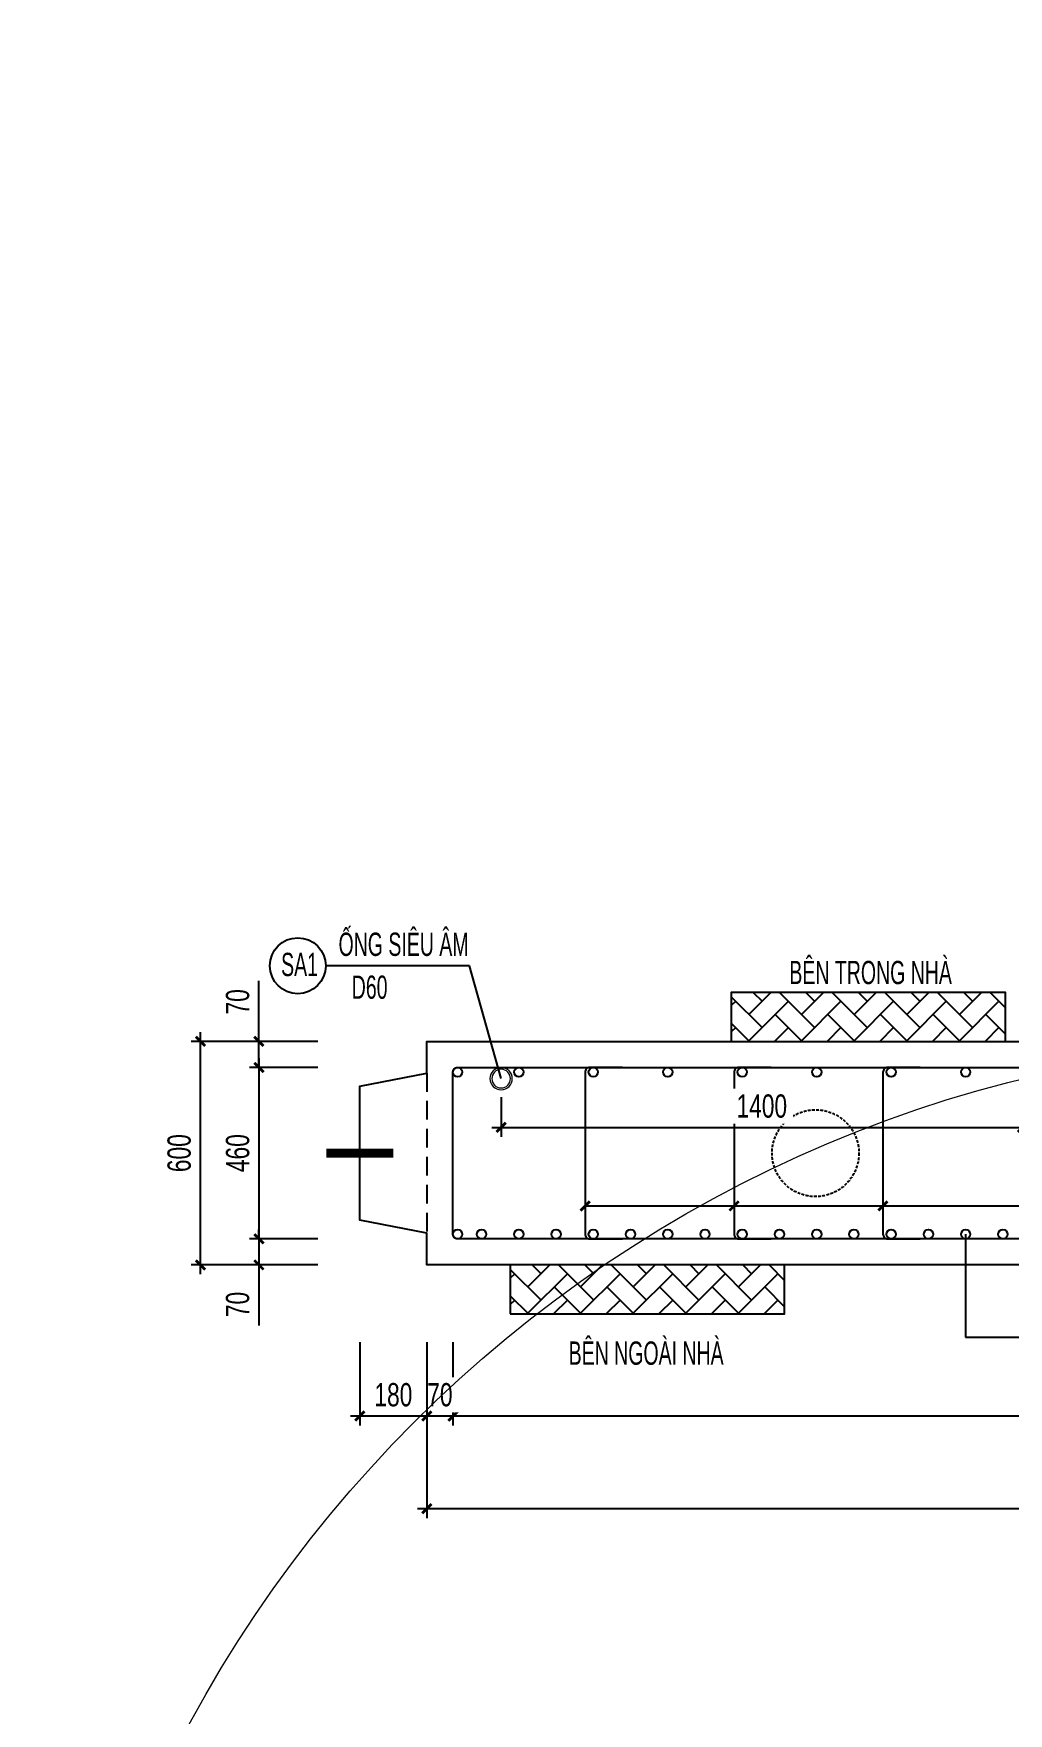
# Model space of a CAD drawing. Header units: millimetres. Extents: x -147841 to 368790, y -162721 to 84261.
# Drawn here: x 279706 to 282325, y -102328 to -97820 of the extents above; entities that cross this region are included whole.
import ezdxf
from ezdxf.enums import TextEntityAlignment as Align

# ---------------------------------------------------------------- set-up
doc = ezdxf.new("R2010")
doc.units = ezdxf.units.MM
doc.header["$LTSCALE"] = 1000
doc.header["$MEASUREMENT"] = 0
doc.header["$PDMODE"] = 1
doc.header["$PDSIZE"] = -10
doc.linetypes.add('DASHED', pattern=[0.75, 0.5, -0.25])
doc.linetypes.add('HIDDEN', pattern=[0.375, 0.25, -0.125])
doc.layers.get('0').update_dxf_attribs({"linetype": 'CONTINUOUS', "lineweight": 18})
doc.layers.get('DEFPOINTS').update_dxf_attribs({"color": 5, "linetype": 'CONTINUOUS', "lineweight": 18})
for name, color, linetype, lineweight in [('0-THAY', 7, 'CONTINUOUS', 18), ('ccu11-Dim', 8, 'CONTINUOUS', 18), ('DIM', 8, 'CONTINUOUS', 18)]:
    doc.layers.add(name, color=color, linetype=linetype, lineweight=lineweight)
for name, color, linetype in [('ccu11-Hatch', 250, 'CONTINUOUS'), ('ccu11-Khuat', 9, 'DASHED'), ('ccu11-Manh', 8, 'CONTINUOUS'), ('ccu11-Thep', 4, 'CONTINUOUS'), ('ccu11-Thepdai', 6, 'CONTINUOUS'), ('KC-Cotthep', 8, 'CONTINUOUS'), ('KC-Dim', 8, 'CONTINUOUS'), ('KC-Text', 31, 'CONTINUOUS'), ('KC-Thay', 7, 'CONTINUOUS'), ('KC-Thep', 4, 'CONTINUOUS')]:
    doc.layers.add(name, color=color, linetype=linetype)
doc.styles.add('ARIAL', font='arial.ttf', dxfattribs={"width": 0.7})
doc.styles.add('ccu11-dim', font='vnsimli.shx', dxfattribs={"width": 0.65, "bigfont": 'bigfont.shx'})
doc.dimstyles.new('2.5-25', dxfattribs={"dimscale": 25, "dimtxt": 2.5, "dimasz": 1, "dimexe": 1, "dimexo": 2, "dimgap": 1, "dimtad": 1, "dimdec": 1, "dimrnd": 5, "dimdsep": 46, "dimtxsty": 'ARIAL', "dimblk": 'ARCHTICK', "dimcen": -1, "dimdle": 1, "dimclrd": 256, "dimclre": 256, "dimclrt": 3, "dimadec": 0, "dimazin": 2, "dimtfac": 0.1, "dimtdec": 1, "dimtmove": 0, "dimatfit": 1, "dimldrblk": 'ARCHTICK', "dimfxl": 1, "dimtvp": 0.833333, "dimtfill": 1, "dimtolj": 1, "dimtzin": 12, "dimarcsym": 0})
doc.dimstyles.new('ccu11-100x4', dxfattribs={"dimscale": 100, "dimtxt": 2.5, "dimasz": 1, "dimexe": 1, "dimexo": 2, "dimgap": 1, "dimtad": 1, "dimdec": 0, "dimlfac": 0.25, "dimdsep": 46, "dimtxsty": 'ccu11-dim', "dimblk": 'ARCHTICK', "dimcen": -1, "dimdle": 1, "dimclrd": 256, "dimclre": 256, "dimclrt": 31, "dimadec": 0, "dimazin": 2, "dimtfac": 0.1, "dimtdec": 0, "dimtmove": 0, "dimatfit": 1, "dimldrblk": 'ARCHTICK', "dimfxl": 1, "dimtvp": 0.833333, "dimtolj": 1, "dimtzin": 12, "dimarcsym": 0})

# ---------------------------------------------------------------- blocks, each defined once
blk = doc.blocks.new('_ARCHTICK')
at = {"color": 0, "linetype": 'ByBlock', "const_width": 0.3}
blk.add_lwpolyline([(-0.5, -0.5), (0.5, 0.5)], dxfattribs=at)
blk = doc.blocks.new('*D596')
at = {"layer": 'DEFPOINTS', "color": 0, "linetype": 'ByBlock', "ltscale": 30, "transparency": 16777216}
for p in [(280832.7, -101281.1), (286012.7, -101281.1), (280832.7, -101529.9)]:
    blk.add_point(p, dxfattribs=at)
at = {"layer": 'KC-Dim', "linetype": 'ByBlock', "lineweight": -2, "ltscale": 30, "transparency": 16777216}
for p, q in [((280832.7, -101331.1), (280832.7, -101554.9)), ((286012.7, -101331.1), (286012.7, -101554.9)), ((286037.7, -101529.9), (280807.7, -101529.9))]:
    blk.add_line(p, q, dxfattribs=at)
at = {"layer": 'KC-Dim', "linetype": 'ByBlock', "lineweight": -2, "ltscale": 30, "transparency": 16777216, "xscale": 25, "yscale": 25, "zscale": 25, "rotation": 180}
blk.add_blockref('_ARCHTICK', (280832.7, -101529.9), dxfattribs=at)
at = {"layer": 'KC-Dim', "linetype": 'ByBlock', "lineweight": -2, "ltscale": 30, "transparency": 16777216, "xscale": 25, "yscale": 25, "zscale": 25}
blk.add_blockref('_ARCHTICK', (286012.7, -101529.9), dxfattribs=at)
at = {"layer": 'KC-Dim', "color": 3, "linetype": 'ByBlock', "ltscale": 30, "transparency": 16777216, "insert": (283422.7, -101472.9), "char_height": 62.5, "attachment_point": 5, "style": 'ARIAL', "bg_fill": 3, "box_fill_scale": 1.25, "bg_fill_color": 256, "bg_fill_true_color": 13158600, "bg_fill_transparency": 0}
blk.add_mtext('\\A1;5180', dxfattribs=at)
blk = doc.blocks.new('*D597')
at = {"layer": 'DEFPOINTS', "color": 0, "linetype": 'ByBlock', "ltscale": 30, "transparency": 16777216}
for p in [(280762.7, -101281.1), (286362.7, -101281.1), (280762.7, -101778.4)]:
    blk.add_point(p, dxfattribs=at)
at = {"layer": 'KC-Dim', "linetype": 'ByBlock', "lineweight": -2, "ltscale": 30, "transparency": 16777216}
for p, q in [((280762.7, -101331.1), (280762.7, -101803.4)), ((286362.7, -101331.1), (286362.7, -101803.4)), ((286387.7, -101778.4), (280737.7, -101778.4))]:
    blk.add_line(p, q, dxfattribs=at)
at = {"layer": 'KC-Dim', "linetype": 'ByBlock', "lineweight": -2, "ltscale": 30, "transparency": 16777216, "xscale": 25, "yscale": 25, "zscale": 25, "rotation": 180}
blk.add_blockref('_ARCHTICK', (280762.7, -101778.4), dxfattribs=at)
at = {"layer": 'KC-Dim', "linetype": 'ByBlock', "lineweight": -2, "ltscale": 30, "transparency": 16777216, "xscale": 25, "yscale": 25, "zscale": 25}
blk.add_blockref('_ARCHTICK', (286362.7, -101778.4), dxfattribs=at)
at = {"layer": 'KC-Dim', "color": 3, "linetype": 'ByBlock', "ltscale": 30, "transparency": 16777216, "insert": (283562.7, -101721.5), "char_height": 62.5, "attachment_point": 5, "style": 'ARIAL', "bg_fill": 3, "box_fill_scale": 1.25, "bg_fill_color": 256, "bg_fill_true_color": 13158600, "bg_fill_transparency": 0}
blk.add_mtext('\\A1;5600', dxfattribs=at)
blk = doc.blocks.new('*D598')
at = {"layer": 'DEFPOINTS', "color": 0, "linetype": 'ByBlock', "ltscale": 30, "transparency": 16777216}
for p in [(280154.6, -100524.2), (280519.6, -100524.2), (280519.6, -101124.2)]:
    blk.add_point(p, dxfattribs=at)
at = {"layer": 'KC-Dim', "linetype": 'ByBlock', "lineweight": -2, "ltscale": 30, "transparency": 16777216}
for p, q in [((280469.6, -100524.2), (280129.6, -100524.2)), ((280154.6, -101149.2), (280154.6, -100499.2)), ((280469.6, -101124.2), (280129.6, -101124.2))]:
    blk.add_line(p, q, dxfattribs=at)
at = {"layer": 'KC-Dim', "linetype": 'ByBlock', "lineweight": -2, "ltscale": 30, "transparency": 16777216, "xscale": 25, "yscale": 25, "zscale": 25}
for p, rotation in [((280154.6, -100524.2), 90), ((280154.6, -101124.2), 270)]:
    blk.add_blockref('_ARCHTICK', p, dxfattribs=dict(at, rotation=rotation))
at = {"layer": 'KC-Dim', "color": 3, "linetype": 'ByBlock', "ltscale": 30, "transparency": 16777216, "insert": (280097.7, -100824.2), "char_height": 62.5, "attachment_point": 5, "rotation": 90, "style": 'ARIAL', "bg_fill": 3, "box_fill_scale": 1.25, "bg_fill_color": 256, "bg_fill_true_color": 13158600, "bg_fill_transparency": 0}
blk.add_mtext('\\A1;600', dxfattribs=at)
blk = doc.blocks.new('*D599')
at = {"layer": 'DEFPOINTS', "color": 0, "linetype": 'ByBlock', "ltscale": 30, "transparency": 16777216}
for p in [(280519.6, -100594.2), (280311.7, -101054.2), (280519.6, -101054.2)]:
    blk.add_point(p, dxfattribs=at)
at = {"layer": 'KC-Dim', "linetype": 'ByBlock', "lineweight": -2, "ltscale": 30, "transparency": 16777216}
for p, q in [((280311.7, -100569.2), (280311.7, -101079.2)), ((280469.6, -100594.2), (280286.7, -100594.2)), ((280469.6, -101054.2), (280286.7, -101054.2))]:
    blk.add_line(p, q, dxfattribs=at)
at = {"layer": 'KC-Dim', "linetype": 'ByBlock', "lineweight": -2, "ltscale": 30, "transparency": 16777216, "xscale": 25, "yscale": 25, "zscale": 25}
for p, rotation in [((280311.7, -100594.2), 90), ((280311.7, -101054.2), 270)]:
    blk.add_blockref('_ARCHTICK', p, dxfattribs=dict(at, rotation=rotation))
at = {"layer": 'KC-Dim', "color": 3, "linetype": 'ByBlock', "ltscale": 30, "transparency": 16777216, "insert": (280254.8, -100824.2), "char_height": 62.5, "attachment_point": 5, "rotation": 90, "style": 'ARIAL', "bg_fill": 3, "box_fill_scale": 1.25, "bg_fill_color": 256, "bg_fill_true_color": 13158600, "bg_fill_transparency": 0}
blk.add_mtext('\\A1;460', dxfattribs=at)
blk = doc.blocks.new('*D600')
at = {"layer": 'DEFPOINTS', "color": 0, "linetype": 'ByBlock', "ltscale": 30, "transparency": 16777216}
for p in [(280311.7, -100524.2), (280519.6, -100524.2), (280519.6, -100594.2)]:
    blk.add_point(p, dxfattribs=at)
at = {"layer": 'KC-Dim', "linetype": 'ByBlock', "lineweight": -2, "ltscale": 30, "transparency": 16777216}
for p, q in [((280311.7, -100524.2), (280311.7, -100362.1)), ((280469.6, -100524.2), (280286.7, -100524.2)), ((280311.7, -100594.2), (280311.7, -100524.2)), ((280469.6, -100594.2), (280286.7, -100594.2)), ((280311.7, -100594.2), (280311.7, -100619.2))]:
    blk.add_line(p, q, dxfattribs=at)
at = {"layer": 'KC-Dim', "linetype": 'ByBlock', "lineweight": -2, "ltscale": 30, "transparency": 16777216, "xscale": 25, "yscale": 25, "zscale": 25}
for p, rotation in [((280311.7, -100524.2), 270), ((280311.7, -100594.2), 90)]:
    blk.add_blockref('_ARCHTICK', p, dxfattribs=dict(at, rotation=rotation))
at = {"layer": 'KC-Dim', "color": 3, "linetype": 'ByBlock', "ltscale": 30, "transparency": 16777216, "insert": (280254.8, -100418.1), "char_height": 62.5, "attachment_point": 5, "rotation": 90, "style": 'ARIAL', "bg_fill": 3, "box_fill_scale": 1.25, "bg_fill_color": 256, "bg_fill_true_color": 13158600, "bg_fill_transparency": 0}
blk.add_mtext('\\A1;70', dxfattribs=at)
blk = doc.blocks.new('*D601')
at = {"layer": 'DEFPOINTS', "color": 0, "linetype": 'ByBlock', "ltscale": 30, "transparency": 16777216}
for p in [(280519.6, -101054.2), (280311.7, -101124.2), (280519.6, -101124.2)]:
    blk.add_point(p, dxfattribs=at)
at = {"layer": 'KC-Dim', "linetype": 'ByBlock', "lineweight": -2, "ltscale": 30, "transparency": 16777216}
for p, q in [((280469.6, -101054.2), (280286.7, -101054.2)), ((280311.7, -101054.2), (280311.7, -101029.2)), ((280311.7, -101054.2), (280311.7, -101124.2)), ((280469.6, -101124.2), (280286.7, -101124.2)), ((280311.7, -101124.2), (280311.7, -101286.4))]:
    blk.add_line(p, q, dxfattribs=at)
at = {"layer": 'KC-Dim', "linetype": 'ByBlock', "lineweight": -2, "ltscale": 30, "transparency": 16777216, "xscale": 25, "yscale": 25, "zscale": 25}
for p, rotation in [((280311.7, -101054.2), 270), ((280311.7, -101124.2), 90)]:
    blk.add_blockref('_ARCHTICK', p, dxfattribs=dict(at, rotation=rotation))
at = {"layer": 'KC-Dim', "color": 3, "linetype": 'ByBlock', "ltscale": 30, "transparency": 16777216, "insert": (280254.8, -101230.3), "char_height": 62.5, "attachment_point": 5, "rotation": 90, "style": 'ARIAL', "bg_fill": 3, "box_fill_scale": 1.25, "bg_fill_color": 256, "bg_fill_true_color": 13158600, "bg_fill_transparency": 0}
blk.add_mtext('\\A1;70', dxfattribs=at)
blk = doc.blocks.new('*D602')
at = {"layer": 'DEFPOINTS', "color": 0, "ltscale": 3000, "transparency": 16777216}
for p in [(280762.7, -101281.1), (280832.7, -101281.1)]:
    blk.add_point(p, dxfattribs=at)
at = {"layer": 'KC-Dim', "lineweight": -2, "ltscale": 3000, "transparency": 16777216}
for p, q in [((280762.7, -101331.1), (280762.7, -101554.9)), ((280832.7, -101331.1), (280832.7, -101554.9)), ((280857.7, -101529.9), (280737.7, -101529.9))]:
    blk.add_line(p, q, dxfattribs=at)
at = {"layer": 'KC-Dim', "lineweight": -2, "ltscale": 3000, "transparency": 16777216, "xscale": 25, "yscale": 25, "zscale": 25, "rotation": 180}
blk.add_blockref('_ARCHTICK', (280762.7, -101529.9), dxfattribs=at)
at = {"layer": 'KC-Dim', "lineweight": -2, "ltscale": 3000, "transparency": 16777216, "xscale": 25, "yscale": 25, "zscale": 25}
blk.add_blockref('_ARCHTICK', (280832.7, -101529.9), dxfattribs=at)
at = {"layer": 'KC-Dim', "color": 3, "ltscale": 3000, "transparency": 16777216, "insert": (280797.7, -101472.9), "char_height": 62.5, "attachment_point": 5, "style": 'ARIAL', "bg_fill": 3, "box_fill_scale": 1.25, "bg_fill_color": 256, "bg_fill_true_color": 13158600, "bg_fill_transparency": 0}
blk.add_mtext('\\A1;70', dxfattribs=at)
at = {"layer": 'DEFPOINTS', "color": 0, "ltscale": 3000, "transparency": 16777216}
blk.add_point((280762.7, -101529.9), dxfattribs=at)
blk = doc.blocks.new('*D603')
at = {"layer": 'DEFPOINTS', "color": 0, "ltscale": 3000, "transparency": 16777216}
for p in [(280582.7, -101281.1), (280762.7, -101281.1), (280582.7, -101529.9)]:
    blk.add_point(p, dxfattribs=at)
at = {"layer": 'KC-Dim', "lineweight": -2, "ltscale": 3000, "transparency": 16777216}
for p, q in [((280582.7, -101331.1), (280582.7, -101554.9)), ((280762.7, -101331.1), (280762.7, -101554.9)), ((280787.7, -101529.9), (280557.7, -101529.9))]:
    blk.add_line(p, q, dxfattribs=at)
at = {"layer": 'KC-Dim', "color": 3, "ltscale": 3000, "transparency": 16777216, "insert": (280672.7, -101472.9), "char_height": 62.5, "attachment_point": 5, "style": 'ARIAL', "bg_fill": 3, "box_fill_scale": 1.25, "bg_fill_color": 256, "bg_fill_true_color": 13158600, "bg_fill_transparency": 0}
blk.add_mtext('\\A1;180', dxfattribs=at)
at = {"layer": 'KC-Dim', "lineweight": -2, "ltscale": 3000, "transparency": 16777216, "xscale": 25, "yscale": 25, "zscale": 25, "rotation": 180}
blk.add_blockref('_ARCHTICK', (280582.7, -101529.9), dxfattribs=at)
at = {"layer": 'KC-Dim', "lineweight": -2, "ltscale": 3000, "transparency": 16777216, "xscale": 25, "yscale": 25, "zscale": 25}
blk.add_blockref('_ARCHTICK', (280762.7, -101529.9), dxfattribs=at)
blk = doc.blocks.new('*U586')
at = {"layer": 'ccu11-Thepdai', "flags": 128}
blk.add_lwpolyline([(-50, 230), (37.5, 230, -0.414214), (50, 217.5), (50, -114.4), (50, -217.5, -0.414214), (37.5, -230), (-50, -230)], format="xyb", dxfattribs=at)
blk = doc.blocks.new('*U587')
at = {"layer": 'DIM', "color": 0, "linetype": 'ByBlock', "lineweight": -2, "transparency": 16777216}
for p in [(0, 0), (400, 0), (800, 0), (1200, 0), (1600, 0)]:
    blk.add_blockref('*U586', p, dxfattribs=at)
blk = doc.blocks.new('A$C260038B3')
at = {"layer": '0-THAY', "linetype": 'Continuous'}
for radius in [120, 100]:
    blk.add_circle((0, 0), radius, dxfattribs=at)
blk = doc.blocks.new('*D604')
at = {"layer": 'DEFPOINTS', "color": 0, "linetype": 'ByBlock', "ltscale": 30, "transparency": 16777216}
for p in [(280962.2, -100624.2), (282362.2, -100624.2), (282362.2, -100755.2)]:
    blk.add_point(p, dxfattribs=at)
at = {"layer": 'KC-Dim', "linetype": 'ByBlock', "lineweight": -2, "ltscale": 30, "transparency": 16777216}
for p, q in [((280962.2, -100674.2), (280962.2, -100780.2)), ((282362.2, -100674.2), (282362.2, -100780.2)), ((280937.2, -100755.2), (282387.2, -100755.2))]:
    blk.add_line(p, q, dxfattribs=at)
at = {"layer": 'KC-Dim', "linetype": 'ByBlock', "lineweight": -2, "ltscale": 30, "transparency": 16777216, "xscale": 25, "yscale": 25, "zscale": 25, "rotation": 180}
blk.add_blockref('_ARCHTICK', (280962.2, -100755.2), dxfattribs=at)
at = {"layer": 'KC-Dim', "linetype": 'ByBlock', "lineweight": -2, "ltscale": 30, "transparency": 16777216, "xscale": 25, "yscale": 25, "zscale": 25}
blk.add_blockref('_ARCHTICK', (282362.2, -100755.2), dxfattribs=at)
at = {"layer": 'KC-Dim', "color": 3, "linetype": 'ByBlock', "ltscale": 30, "transparency": 16777216, "insert": (281662.2, -100698.2), "char_height": 62.5, "attachment_point": 5, "style": 'ARIAL', "bg_fill": 3, "box_fill_scale": 1.25, "bg_fill_color": 256, "bg_fill_true_color": 13158600, "bg_fill_transparency": 0}
blk.add_mtext('\\A1;1400', dxfattribs=at)
blk = doc.blocks.new('*U1127')
at = {"layer": 'ccu11-Thep'}
blk.add_circle((0, 0), 12.5, dxfattribs=at)
blk = doc.blocks.new('*U1128')
at = {"layer": 'KC-Thep', "color": 0, "linetype": 'ByBlock', "lineweight": -2, "transparency": 16777216}
for p in [(-5000, 0), (-4800, 0), (-4600, 0), (-4400, 0), (-4200, 0), (-4000, 0), (-3800, 0), (-3600, 0), (-3400, 0), (-3200, 0), (-3000, 0), (-2800, 0), (-2600, 0), (-2400, 0), (-2200, 0), (-2000, 0), (-1800, 0), (-1600, 0), (-1400, 0), (-1200, 0), (-1000, 0), (-800, 0), (-600, 0), (-400, 0), (-200, 0), (0, 0)]:
    blk.add_blockref('*U1127', p, dxfattribs=at)
blk = doc.blocks.new('*U1129')
at = {"layer": 'ccu11-Thep'}
blk.add_circle((0, 0), 12.5, dxfattribs=at)
blk = doc.blocks.new('*U1130')
at = {"layer": 'KC-Thep', "color": 0, "linetype": 'ByBlock', "lineweight": -2, "transparency": 16777216}
for p in [(-2600, 0), (-2400, 0), (-2200, 0), (-2000, 0), (-1800, 0), (-1600, 0), (-1400, 0), (-1200, 0), (-1000, 0), (-800, 0), (-600, 0), (-400, 0), (-200, 0), (0, 0)]:
    blk.add_blockref('*U1129', p, dxfattribs=at)
blk = doc.blocks.new('*U1131')
at = {"layer": 'ccu11-Thep'}
blk.add_circle((0, 0), 12.5, dxfattribs=at)
blk = doc.blocks.new('*U1132')
at = {"layer": 'KC-Thep', "color": 0, "linetype": 'ByBlock', "lineweight": -2, "transparency": 16777216}
for p in [(-5000, 0), (-4800, 0), (-4600, 0), (-4400, 0), (-4200, 0), (-4000, 0), (-3800, 0), (-3600, 0), (-3400, 0), (-3200, 0), (-3000, 0), (-2800, 0), (-2600, 0), (-2400, 0), (-2200, 0), (-2000, 0), (-1800, 0), (-1600, 0), (-1400, 0), (-1200, 0), (-1000, 0), (-800, 0), (-600, 0), (-400, 0), (-200, 0), (0, 0)]:
    blk.add_blockref('*U1131', p, dxfattribs=at)
blk = doc.blocks.new('att_thep_2')
blk.add_circle((-300, 0), 300)
at = {"color": 3, "style": 'ARIAL', "width": 0.6}
blk.add_attdef('DK', text='', height=250, dxfattribs=at).set_placement((467, 105), align=Align.CENTER)
at = {"color": 31, "style": 'ARIAL', "width": 0.6}
blk.add_attdef('SH', text='', height=250, dxfattribs=at).set_placement((-281, -111), align=Align.CENTER)
at = {"color": 2, "style": 'ARIAL', "width": 0.6}
blk.add_attdef('KC', text='', height=250, dxfattribs=at).set_placement((472, -355), align=Align.CENTER)

msp = doc.modelspace()

# ---------------------------------------------------------------- hatches: boundary and pattern name
at = {"layer": 'ccu11-Hatch', "ltscale": 3000}
h = msp.add_hatch(dxfattribs=at)
h.set_pattern_fill('AR-HBONE', color=256, scale=12.5, style=0)
h.set_pattern_definition([(315, (214522.937, -88289.48), (6e-15, -70.710678), [150, -50]), (225, (214558.29, -88324.835), (6e-15, -70.710678), [150, -50])])
h.paths.add_polyline_path([(282316.94, -100524.23), (281580.19, -100524.23), (281580.19, -100392.63), (282316.94, -100392.63)])
h = msp.add_hatch(dxfattribs=at)
h.set_pattern_fill('AR-HBONE', color=256, scale=12.5, style=0)
h.set_pattern_definition([(315, (213929.454, -89021.077), (6e-15, -70.710678), [150, -50]), (225, (213964.81, -89056.433), (6e-15, -70.710678), [150, -50])])
h.paths.add_polyline_path([(281723.45, -101255.83), (280986.7, -101255.83), (280986.7, -101124.23), (281723.45, -101124.23)])

# ---------------------------------------------------------------- linework, layer by layer
for points in [[(281580.19, -100524.23), (282316.94, -100524.23), (282316.94, -100392.63), (281580.19, -100392.63)], [(280986.7, -101255.83), (281723.45, -101255.83), (281723.45, -101124.23), (280986.7, -101124.23)]]:
    msp.add_lwpolyline(points, close=True, dxfattribs=at)
at = {"layer": 'ccu11-Khuat', "ltscale": 0.1}
msp.add_line((280762.66, -100609.23), (280762.66, -101039.23), dxfattribs=at)
at = {"layer": 'ccu11-Thep', "const_width": 25}
msp.add_lwpolyline([(280672.66, -100824.23), (280492.66, -100824.23)], dxfattribs=at)
at = {"layer": 'ccu11-Thep'}
for centre in [(280845.16, -100606.73), (280845.16, -101041.73)]:
    msp.add_circle(centre, 12.5, dxfattribs=at)
at = {"layer": 'ccu11-Thep', "linetype": 'HIDDEN', "ltscale": 0.03}
msp.add_circle((281806.43, -100824.23, 242.3), 116.6, dxfattribs=at)
at = {"layer": 'ccu11-Thepdai'}
msp.add_lwpolyline([(283618.16, -101054.23), (280845.16, -101054.23, -0.4142136), (280832.66, -101041.73), (280832.66, -100606.73, -0.4142136), (280845.16, -100594.23), (283618.16, -100594.23, -0.4142136), (283630.66, -100606.73), (283630.66, -101041.73, -0.4142136)], format="xyb", close=True, dxfattribs=at)
at = {"layer": 'KC-Thay', "flags": 128}
msp.add_lwpolyline([(286362.66, -101039.23), (286362.66, -101124.23), (280762.66, -101124.23), (280762.66, -101039.23), (280582.66, -101004.23), (280582.66, -100644.23), (280762.66, -100609.23), (280762.66, -100524.23), (283562.66, -100524.23), (284287.36, -97819.6), (284369.46, -97841.6), (284356.68, -98024.52), (284704.42, -98117.7), (284784.81, -97952.89), (284866.92, -97974.89), (284183.82, -100524.23), (286362.66, -100524.23), (286362.66, -100609.23), (286182.66, -100644.23), (286182.66, -101004.23)], close=True, dxfattribs=at)

# ---------------------------------------------------------------- block references
at = {"layer": 'ccu11-Dim', "ltscale": 3000, "extrusion": (0, 0, -1), "xscale": 0.25, "yscale": 0.25, "zscale": -0.25}
msp.add_blockref('A$C260038B3', (-280962.19, -100624.23), dxfattribs=at)
at = {"layer": 'ccu11-Manh', "ltscale": 3000, "xscale": 25, "yscale": 25, "zscale": 25, "rotation": 180}
for p in [(281587.66, -100965.93), (281987.66, -100965.93)]:
    msp.add_blockref('_ARCHTICK', p, dxfattribs=at)
at = {"layer": 'DIM', "xscale": -1}
msp.add_blockref('*U587', (282837.66, -100824.23), dxfattribs=at)
at = {"layer": 'KC-Thep'}
for name, p in [('*U1130', (283509.7, -101041.73)), ('*U1128', (286009.7, -101041.73))]:
    msp.add_blockref(name, p, dxfattribs=at)

# ---------------------------------------------------------------- texts
at = {"layer": 'KC-Text', "color": 1, "style": 'ARIAL', "width": 0.6}
msp.add_text('BÊN TRONG NHÀ', height=62.5, dxfattribs=at).set_placement((281954.47, -100370.62), align=Align.CENTER)

# ---------------------------------------------------------------- dimensions: what is measured, and where the dimension line sits
at = {"layer": 'KC-Dim', "linetype": 'ByBlock', "ltscale": 30}
dim = msp.add_linear_dim(base=(280832.66, -101529.85), p1=(286012.66, -101281.13), p2=(280832.66, -101281.13), angle=180, dimstyle='2.5-25', dxfattribs=at)
dim.commit()
dim.dimension.update_dxf_attribs({"geometry": '*D596', "text_midpoint": (283422.66, -101472.94)})

# ---------------------------------------------------------------- next in the draw order: dimensions: what is measured, and where the dimension line sits
for base, p1, p2, angle, picture, middle in [((280154.58, -100524.23), (280519.58, -101124.23), (280519.58, -100524.23), 90, '*D598', (280097.67, -100824.23)), ((280762.66, -101778.4), (286362.66, -101281.13), (280762.66, -101281.13), 180, '*D597', (283562.66, -101721.49))]:
    dim = msp.add_linear_dim(base=base, p1=p1, p2=p2, angle=angle, dimstyle='2.5-25', dxfattribs=at)
    dim.commit()
    dim.dimension.update_dxf_attribs({"geometry": picture, "text_midpoint": middle})
dim = msp.add_linear_dim(base=(282362.19, -100755.15), p1=(280962.19, -100624.23), p2=(282362.19, -100624.22), dimstyle='2.5-25', dxfattribs=at)
dim.commit()
dim.dimension.update_dxf_attribs({"geometry": '*D604', "text_midpoint": (281662.19, -100698.24)})

# ---------------------------------------------------------------- next in the draw order: block references
at = {"layer": 'KC-Thep'}
msp.add_blockref('*U1132', (286009.7, -100606.73), dxfattribs=at)

# ---------------------------------------------------------------- next in the draw order: texts
at = {"layer": 'KC-Text', "color": 1, "style": 'ARIAL', "width": 0.6}
msp.add_text('BÊN NGOÀI NHÀ', height=62.5, dxfattribs=at).set_placement((281351.61, -101392.12), align=Align.CENTER)

# ---------------------------------------------------------------- next in the draw order: dimensions: what is measured, and where the dimension line sits
at = {"layer": 'KC-Dim', "linetype": 'ByBlock', "ltscale": 30}
dim = msp.add_linear_dim(base=(280311.73, -101054.23), p1=(280519.58, -100594.23), p2=(280519.58, -101054.23), angle=90, dimstyle='2.5-25', dxfattribs=at)
dim.commit()
dim.dimension.update_dxf_attribs({"geometry": '*D599', "text_midpoint": (280254.82, -100824.23)})
at = {"layer": 'KC-Dim', "ltscale": 3000}
dim = msp.add_linear_dim(base=(280762.66, -101529.85), p1=(280832.66, -101281.13), p2=(280762.66, -101281.13), angle=180, dimstyle='2.5-25', dxfattribs=at)
dim.commit()
dim.dimension.update_dxf_attribs({"geometry": '*D602', "text_midpoint": (280797.66, -101529.85), "dimtype": 160})

# ---------------------------------------------------------------- next in the draw order: leaders
at = {"layer": 'ccu11-Manh', "ltscale": 3000}
msp.add_leader([(281187.66, -100965.93), (285351.77, -100965.93), (285351.77, -101317.6)], dimstyle='ccu11-100x4', override={"dimasz": 0.25, "dimtad": 0}, dxfattribs=at)
at = {"layer": 'ccu11-Manh', "ltscale": 10}
msp.add_leader([(282209.7, -101041.73), (282209.7, -101317.6), (282657.31, -101317.6)], dimstyle='ccu11-100x4', override={"dimgap": 1, "dimtad": 0, "dimldrblk": 'None'}, dxfattribs=at)

# ---------------------------------------------------------------- next in the draw order: dimensions: what is measured, and where the dimension line sits
at = {"layer": 'KC-Dim', "linetype": 'ByBlock', "ltscale": 30}
for base, p1, p2, picture, middle in [((280311.73, -100524.23), (280519.58, -100594.23), (280519.58, -100524.23), '*D600', (280254.82, -100418.15)), ((280311.73, -101124.23), (280519.58, -101054.23), (280519.58, -101124.23), '*D601', (280254.82, -101230.31))]:
    dim = msp.add_linear_dim(base=base, p1=p1, p2=p2, angle=90, dimstyle='2.5-25', dxfattribs=at)
    dim.commit()
    dim.dimension.update_dxf_attribs({"geometry": picture, "text_midpoint": middle})
at = {"layer": 'KC-Dim', "ltscale": 3000}
dim = msp.add_linear_dim(base=(280582.66, -101529.85), p1=(280762.66, -101281.13), p2=(280582.66, -101281.13), angle=180, dimstyle='2.5-25', override={"dimtmove": 1}, dxfattribs=at)
dim.commit()
dim.dimension.update_dxf_attribs({"geometry": '*D603', "text_midpoint": (280672.66, -101529.85), "dimtype": 160})

# ---------------------------------------------------------------- next in the draw order: linework, layer by layer
at = {"layer": 'DEFPOINTS', "ltscale": 3000}
msp.add_circle((283195, -104013.22), 3488.53, dxfattribs=at)

# ---------------------------------------------------------------- next in the draw order: block references
at = {"layer": 'KC-Cotthep'}
ref = msp.add_blockref('att_thep_2', (280491.02, -100321.19), dxfattribs=dict(at, xscale=0.25, yscale=0.25, zscale=0.25))
ref.add_attrib('KC', 'D60', dxfattribs={"layer": '0', "color": 2, "height": 62.5, "style": 'ARIAL', "width": 0.6}).set_placement((280608.99, -100410.01), align=Align.CENTER)
ref.add_attrib('DK', 'ỐNG SIÊU ÂM', dxfattribs={"layer": '0', "color": 15, "height": 62.5, "style": 'ARIAL', "width": 0.6}).set_placement((280700.08, -100294.83), align=Align.CENTER)
ref.add_attrib('SH', 'SA1', dxfattribs={"layer": '0', "color": 31, "height": 62.5, "style": 'ARIAL', "width": 0.6}).set_placement((280420.78, -100349.06), align=Align.CENTER)

# ---------------------------------------------------------------- next in the draw order: leaders
at = {"layer": 'ccu11-Manh', "ltscale": 10}
msp.add_leader([(280962.19, -100624.23), (280877.11, -100321.19), (280491.02, -100321.19)], dimstyle='ccu11-100x4', override={"dimgap": 1, "dimtad": 0, "dimldrblk": 'None'}, dxfattribs=at)

doc.saveas('drawing.dxf')
